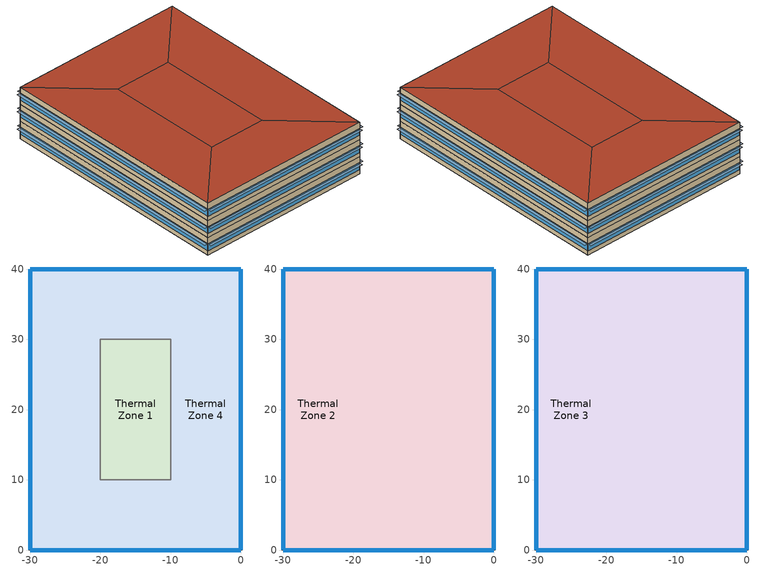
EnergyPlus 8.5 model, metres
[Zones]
Thermal Zone 1
 floor ground (ExtSlabCarpet 4in ClimateZone 1-8): -10,30 -10,10 -20,10 -20,30 z0
 wall to Thermal Zone 4 (Interior Wall): -10,10 -10,30 -20,30 -20,10 -10,10 z0:3.05
Thermal Zone 4
 floor ground (ExtSlabCarpet 4in ClimateZone 1-8): -10,10 0,0 -30,0 -20,10 z0; 0,40 0,0 -10,10 -10,30 z0; 0,40 -10,30 -20,30 -30,40 z0; -30,40 -20,30 -20,10 -30,0 z0
 wall outside (Base Wall): -30,40 -30,0 0,0 0,40 -30,40 z0:3.05
 window (ASHRAE 189.1-2009 ExtWindow ClimateZone 1): -30,39.97 -30,0.03 / 0,0.03 0,39.97 / -0.03,40 -29.97,40 / -29.97,0 -0.03,0 z0.76:1.98
Thermal Zone 2
 floor to Thermal Zone 4 (Interior Floor): -10,10 0,0 -30,0 -20,10 z3.05; -30,40 -20,30 -20,10 -30,0 z3.05; 0,40 0,0 -10,10 -10,30 z3.05; 0,40 -10,30 -20,30 -30,40 z3.05
 floor to Thermal Zone 1 (Interior Floor): -10,30 -10,10 -20,10 -20,30 z3.05
 wall outside (Base Wall): -30,0 0,0 0,40 -30,40 -30,0 z3.05:6.1
 window (ASHRAE 189.1-2009 ExtWindow ClimateZone 2): -29.97,0 -0.03,0 / -30,39.97 -30,0.03 / 0,0.03 0,39.97 / -0.03,40 -29.97,40 z3.81:5.03
Thermal Zone 3
 floor to Thermal Zone 2 (Interior Floor): -10,10 0,0 -30,0 -20,10 z6.1; -30,40 -20,30 -20,10 -30,0 z6.1; 0,40 0,0 -10,10 -10,30 z6.1; -10,30 -10,10 -20,10 -20,30 z6.1; 0,40 -10,30 -20,30 -30,40 z6.1
 wall outside (Base Wall): -30,0 0,0 0,40 -30,40 -30,0 z6.1:9.14
 window (ASHRAE 189.1-2009 ExtWindow ClimateZone 3): -29.97,0 -0.03,0 / -30,39.97 -30,0.03 / 0,0.03 0,39.97 / -0.03,40 -29.97,40 z6.86:8.08
 roof outside (ASHRAE 189.1-2009 ExtRoof IEAD ClimateZone 2-5): 0,0 -10,10 -20,10 -30,0 z9.14; -30,0 -20,10 -20,30 -30,40 z9.14; 0,0 0,40 -10,30 -10,10 z9.14; -10,10 -10,30 -20,30 -20,10 z9.14; -10,30 0,40 -30,40 -20,30 z9.14
shading: 0.61,0.03 0.61,39.97 0,39.97 0,0.03 z5.03; -0.03,40 -0.03,40.61 -29.97,40.61 -29.97,40 z5.03; -30,0.03 -30,39.97 -30.61,39.97 -30.61,0.03 z5.03; -0.03,-0.61 -0.03,0 -29.97,0 -29.97,-0.61 z5.03; 0.61,0.03 0.61,39.97 0,39.97 0,0.03 z8.08; -30,0.03 -30,39.97 -30.61,39.97 -30.61,0.03 z8.08; -0.03,40 -0.03,40.61 -29.97,40.61 -29.97,40 z8.08; -0.03,-0.61 -0.03,0 -29.97,0 -29.97,-0.61 z8.08; 0.61,0.03 0.61,39.97 0,39.97 0,0.03 z1.98; -0.03,40 -0.03,40.61 -29.97,40.61 -29.97,40 z1.98; -0.03,-0.61 -0.03,0 -29.97,0 -29.97,-0.61 z1.98; -30,0.03 -30,39.97 -30.61,39.97 -30.61,0.03 z1.98
[Building]
Building 1
[Site:Location]
ROME: Latitude {deg}=41.8; Longitude {deg}=12.23; Time Zone {hr}=1; Elevation {m}=3
[Material] Thermal Absorptance=0.9
Name | Roughness | Thickness {m} | Conductivity {W/m-K} | Density {kg/m3} | Specific Heat {J/kg-K} | Solar Absorptance | Visible Absorptance
1/2IN Gypsum | Smooth | 0.0127 | 0.16 | 784.9 | 830 | 0.4 | 0.4
1IN Stucco | Smooth | 0.0253 | 0.6918 | 1858 | 837 | 0.92 | 0.92
8IN Concrete HW | MediumRough | 0.2033 | 1.7296 | 2243 | 837 | 0.65 | 0.65
F16 Acoustic tile | MediumSmooth | 0.0191 | 0.06 | 368 | 590 | 0.3 | 0.3
G01a 19mm gypsum board | MediumSmooth | 0.019 | 0.16 | 800 | 1090 | 0.4 | 0.4
M11 100mm lightweight concrete | MediumRough | 0.1016 | 0.53 | 1280 | 840 | 0.5 | 0.5
MAT-CC05 4 HW CONCRETE | Rough | 0.1016 | 1.311 | 2240 | 836.8 | 0.85 | 0.85
Metal Decking | MediumSmooth | 0.0015 | 45.006 | 7680 | 418.4 | 0.6 | 0.6
Roof Insulation [21] | MediumRough | 0.2105 | 0.049 | 265 | 836.8 | 0.7 | 0.7
Roof Membrane | VeryRough | 0.0095 | 0.16 | 1121.29 | 1460 | 0.7 | 0.7
Wall Insulation [31] | MediumRough | 0.0337 | 0.0432 | 91 | 837 | 0.5 | 0.5
[Material:AirGap]
Name | Thermal Resistance {m2-K/W}
F04 Wall air space resistance | 0.15
F05 Ceiling air space resistance | 0.18
[Material:NoMass]
CP02 CARPET PAD: Roughness=Smooth; Thermal Resistance {m2-K/W}=0.1; Thermal Absorptance=0.9; Solar Absorptance=0.8; Visible Absorptance=0.8
[WindowMaterial:Glazing] Optical Data Type=SpectralAverage; Thickness {m}=0.003; Back Side Solar Reflectance at Normal Incidence=0; Back Side Visible Reflectance at Normal Incidence=0; Infrared Transmittance at Normal Incidence=0; Dirt Correction Factor for Solar and Visible Transmittance=1; Solar Diffusing=No
Name | Solar Transmittance at Normal Incidence | Front Side Solar Reflectance at Normal Incidence | Visible Transmittance at Normal Incidence | Front Side Visible Reflectance at Normal Incidence | Front Side Infrared Hemispherical Emissivity | Back Side Infrared Hemispherical Emissivity | Conductivity {W/m-K}
Theoretical Glass [167] | 0.2374 | 0.7126 | 0.2512 | 0.6988 | 0.985 | 0.985 | 2.1073
Theoretical Glass [197] | 0.2349 | 0.7151 | 0.2512 | 0.6988 | 0.9 | 0.9 | 0.0415
Theoretical Glass [202] | 0.2325 | 0.7175 | 0.3192 | 0.6308 | 0.9 | 0.9 | 0.0192
[Construction]
ASHRAE 189.1-2009 ExtRoof IEAD ClimateZone 2-5: Roof Membrane, Roof Insulation [21], Metal Decking
ASHRAE 189.1-2009 ExtWindow ClimateZone 1: Theoretical Glass [167]
ASHRAE 189.1-2009 ExtWindow ClimateZone 2: Theoretical Glass [197]
ASHRAE 189.1-2009 ExtWindow ClimateZone 3: Theoretical Glass [202]
Base Wall: 1IN Stucco, 8IN Concrete HW, Wall Insulation [31], 1/2IN Gypsum
ExtSlabCarpet 4in ClimateZone 1-8: MAT-CC05 4 HW CONCRETE, CP02 CARPET PAD
Interior Floor: F16 Acoustic tile, F05 Ceiling air space resistance, M11 100mm lightweight concrete
Interior Wall: G01a 19mm gypsum board, F04 Wall air space resistance, G01a 19mm gypsum board
[Zone]
Name | Part of Total Floor Area
Thermal Zone 1
Thermal Zone 2; Thermal Zone 3; Thermal Zone 4 | Yes
[ZoneControl:Thermostat] Control Object Type 1=ThermostatSetpoint:DualSetpoint
Name | Zone or ZoneList | Control Type Schedule | Control Name 1
Thermal Zone 1 Thermostat | Thermal Zone 1 | Thermal Zone 1 Thermostat Schedule | Thermal Zone 1 Thermostat 1
Thermal Zone 2 Thermostat | Thermal Zone 2 | Thermal Zone 2 Thermostat Schedule | Thermal Zone 2 Thermostat
Thermal Zone 3 Thermostat | Thermal Zone 3 | Thermal Zone 3 Thermostat Schedule | Thermal Zone 3 Thermostat 1
Thermal Zone 4 Thermostat | Thermal Zone 4 | Thermal Zone 4 Thermostat Schedule | Thermal Zone 4 Thermostat 1
[ThermostatSetpoint:DualSetpoint] Heating Setpoint Temperature Schedule=Medium Office HtgSetp; Cooling Setpoint Temperature Schedule=Medium Office ClgSetp
Thermal Zone 1 Thermostat 1; Thermal Zone 2 Thermostat; Thermal Zone 3 Thermostat 1; Thermal Zone 4 Thermostat 1
[ZoneVentilation:DesignFlowRate] Design Flow Rate Calculation Method=Flow/Person
Name | Zone or ZoneList | Schedule | Flow Rate per Person {m3/s-person}
Thermal Zone 1 Ventilation per Person | Thermal Zone 1 | Office Misc Occ | 0.00707921
Thermal Zone 2 Ventilation per Person | Thermal Zone 2 | Office Work Occ | 0.00789158
Thermal Zone 3 Ventilation per Person | Thermal Zone 3 | Office Work Occ | 0.00789158
Thermal Zone 4 Ventilation per Person | Thermal Zone 4 | Office Work Occ | 0.00943895
[InternalMass] Construction=Interior Wall
Name | Zone | Surface Area {m2}
Merged Surface 32 - Surface 44; Merged Surface 34 - Surface 39; Merged Surface 41 - Surface 58; Merged Surface 46 - Surface 56 | Thermal Zone 2 | 43.1052
Merged Surface 35 - Surface 51; Merged Surface 53 - Surface 57 | Thermal Zone 2 | 30.48
Merged Surface 38 - Surface 52; Merged Surface 45 - Surface 50 | Thermal Zone 2 | 60.96
Merged Surface 62 - Surface 74; Merged Surface 64 - Surface 69; Merged Surface 71 - Surface 88; Merged Surface 76 - Surface 86 | Thermal Zone 3 | 43.1052
Merged Surface 65 - Surface 81; Merged Surface 83 - Surface 87 | Thermal Zone 3 | 30.48
Merged Surface 68 - Surface 82; Merged Surface 75 - Surface 80 | Thermal Zone 3 | 60.96
Merged Surface 11 - Surface 28; Merged Surface 14 - Surface 2; Merged Surface 16 - Surface 26; Merged Surface 4 - Surface 9 | Thermal Zone 4 | 43.1052
[People] Number of People Calculation Method=People; Fraction Radiant=0.3; Activity Level Schedule=Office Activity
Name | Zone or ZoneList | Number of People Schedule | Number of People
189.1-2009 - Office - BreakRoom - CZ1-3 People 1 | Thermal Zone 2 | Office Misc Occ | 107.639
189.1-2009 - Office - OpenOffice - CZ1-3 People 1; 189.1-2009 - Office - OpenOffice - CZ1-3 People 4 | Thermal Zone 2 | Office Work Occ | 11.3021
189.1-2009 - Office - OpenOffice - CZ1-3 People 2; 189.1-2009 - Office - OpenOffice - CZ1-3 People 3 | Thermal Zone 2 | Office Work Occ | 16.9532
189.1-2009 - Office - BreakRoom - CZ1-3 People 2 | Thermal Zone 3 | Office Misc Occ | 107.639
189.1-2009 - Office - OpenOffice - CZ1-3 People 5; 189.1-2009 - Office - OpenOffice - CZ1-3 People 8 | Thermal Zone 3 | Office Work Occ | 11.3021
189.1-2009 - Office - OpenOffice - CZ1-3 People 6; 189.1-2009 - Office - OpenOffice - CZ1-3 People 7 | Thermal Zone 3 | Office Work Occ | 16.9532
[Lights] Schedule=Office Bldg Light; Design Level Calculation Method=LightingLevel
Name | Zone or ZoneList | Lighting Level {W}
189.1-2009 - Office - BreakRoom - CZ1-3 Lights 1 | Thermal Zone 2 | 2325
189.1-2009 - Office - OpenOffice - CZ1-3 Lights 1; 189.1-2009 - Office - OpenOffice - CZ1-3 Lights 4 | Thermal Zone 2 | 2131.25
189.1-2009 - Office - OpenOffice - CZ1-3 Lights 2; 189.1-2009 - Office - OpenOffice - CZ1-3 Lights 3 | Thermal Zone 2 | 3196.88
189.1-2009 - Office - BreakRoom - CZ1-3 Lights 2 | Thermal Zone 3 | 2325
189.1-2009 - Office - OpenOffice - CZ1-3 Lights 5; 189.1-2009 - Office - OpenOffice - CZ1-3 Lights 8 | Thermal Zone 3 | 2131.25
189.1-2009 - Office - OpenOffice - CZ1-3 Lights 6; 189.1-2009 - Office - OpenOffice - CZ1-3 Lights 7 | Thermal Zone 3 | 3196.88
[ElectricEquipment] Schedule=Office Bldg Equip; Design Level Calculation Method=EquipmentLevel
Name | Zone or ZoneList | Design Level {W}
189.1-2009 - Office - BreakRoom - CZ1-3 Electric Equipment 1 | Thermal Zone 2 | 9601.41
189.1-2009 - Office - OpenOffice - CZ1-3 Electric Equipment 1; 189.1-2009 - Office - OpenOffice - CZ1-3 Electric Equipment 4 | Thermal Zone 2 | 1528.48
189.1-2009 - Office - OpenOffice - CZ1-3 Electric Equipment 2; 189.1-2009 - Office - OpenOffice - CZ1-3 Electric Equipment 3 | Thermal Zone 2 | 2292.71
189.1-2009 - Office - BreakRoom - CZ1-3 Electric Equipment 2 | Thermal Zone 3 | 9601.41
189.1-2009 - Office - OpenOffice - CZ1-3 Electric Equipment 5; 189.1-2009 - Office - OpenOffice - CZ1-3 Electric Equipment 8 | Thermal Zone 3 | 1528.48
189.1-2009 - Office - OpenOffice - CZ1-3 Electric Equipment 6; 189.1-2009 - Office - OpenOffice - CZ1-3 Electric Equipment 7 | Thermal Zone 3 | 2292.71
[ZoneInfiltration:DesignFlowRate] Schedule=Office Infil Quarter On; Design Flow Rate Calculation Method=Flow/Zone
Name | Zone or ZoneList | Design Flow Rate {m3/s}
189.1-2009 - Office - BreakRoom - CZ1-3 Infiltration 1 | Thermal Zone 2 | 0
189.1-2009 - Office - OpenOffice - CZ1-3 Infiltration 1; 189.1-2009 - Office - OpenOffice - CZ1-3 Infiltration 4 | Thermal Zone 2 | 0.0276387
189.1-2009 - Office - OpenOffice - CZ1-3 Infiltration 2; 189.1-2009 - Office - OpenOffice - CZ1-3 Infiltration 3 | Thermal Zone 2 | 0.0368515
189.1-2009 - Office - BreakRoom - CZ1-3 Infiltration 2 | Thermal Zone 3 | 0.060452
189.1-2009 - Office - OpenOffice - CZ1-3 Infiltration 5; 189.1-2009 - Office - OpenOffice - CZ1-3 Infiltration 8 | Thermal Zone 3 | 0.0880907
189.1-2009 - Office - OpenOffice - CZ1-3 Infiltration 6; 189.1-2009 - Office - OpenOffice - CZ1-3 Infiltration 7 | Thermal Zone 3 | 0.12753
[Zone equipment]
Thermal Zone 1: Thermal Zone 1 Ideal Loads Air System
Thermal Zone 2: Thermal Zone 2 Ideal Loads Air System
Thermal Zone 3: Thermal Zone 3 Ideal Loads Air System
Thermal Zone 4: Thermal Zone 4 Ideal Loads Air System
[ZoneHVAC:IdealLoadsAirSystem] Maximum Heating Supply Air Temperature {C}=50; Minimum Cooling Supply Air Temperature {C}=13; Maximum Heating Supply Air Humidity Ratio {kgWater/kgDryAir}=0.0156; Minimum Cooling Supply Air Humidity Ratio {kgWater/kgDryAir}=0.0077; Heating Limit=NoLimit; Cooling Limit=NoLimit; Dehumidification Control Type=ConstantSensibleHeatRatio; Cooling Sensible Heat Ratio=0.7; Humidification Control Type=None; Demand Controlled Ventilation Type=None; Outdoor Air Economizer Type=NoEconomizer; Heat Recovery Type=None; Sensible Heat Recovery Effectiveness=0.7; Latent Heat Recovery Effectiveness=0.65
Thermal Zone 1 Ideal Loads Air System; Thermal Zone 2 Ideal Loads Air System; Thermal Zone 3 Ideal Loads Air System; Thermal Zone 4 Ideal Loads Air System
[Schedule:Compact]
Thermal Zone 1 Thermostat Schedule; Thermal Zone 2 Thermostat Schedule; Thermal Zone 3 Thermostat Schedule; Thermal Zone 4 Thermostat Schedule: Through: 12/31, For: AllDays, Until: 24:00, 4
[Schedule:Day:Interval]
Medium Office HtgSetp Rule 1 Day Schedule; Medium Office HtgSetp Summer Design Day: No, 24:00, 15.6
Medium Office HtgSetp Default Schedule: No, 06:00, 15.6, 22:00, 21, 24:00, 15.6
Medium Office HtgSetp Rule 2 Day Schedule: No, 06:00, 15.6, 18:00, 21, 24:00, 15.6
Medium Office HtgSetp Winter Design Day: No, 24:00, 21
Medium Office ClgSetp Rule 1 Day Schedule; Medium Office ClgSetp Winter Design Day: No, 24:00, 26.7
Medium Office ClgSetp Default Schedule; Medium Office ClgSetp Summer Design Day: No, 06:00, 26.7, 22:00, 24, 24:00, 26.7
Medium Office ClgSetp Rule 2 Day Schedule: No, 06:00, 26.7, 18:00, 24, 24:00, 26.7
Office Bldg Light Rule 1 Day Schedule: No, 24:00, 0.05
Office Bldg Light Default Schedule: No, 05:00, 0.05, 07:00, 0.1, 08:00, 0.3, 17:00, 0.9, 18:00, 0.7, 20:00, 0.5, 22:00, 0.3, 23:00, 0.1, 24:00, 0.05
Office Bldg Light Rule 2 Day Schedule: No, 06:00, 0.05, 08:00, 0.1, 14:00, 0.5, 17:00, 0.15, 24:00, 0.05
Office Bldg Light Summer Design Day; Office Bldg Equip Summer Design Day; Office Infil Quarter On Rule 1 Day Schedule: No, 24:00, 1
Office Bldg Light Winter Design Day; Office Bldg Equip Winter Design Day; Office Bldg Occ Rule 1 Day Schedule; Office Bldg Occ Rule 1 Day Schedule 1; Office Bldg Occ Winter Design Day; Office Bldg Occ Winter Design Day 1: No, 24:00, 0
Office Activity Default Schedule; Office Activity Summer Design Day; Office Activity Winter Design Day: No, 24:00, 132
Office Bldg Equip Default Schedule: No, 08:00, 0.4, 12:00, 0.9, 13:00, 0.8, 17:00, 0.9, 18:00, 0.8, 20:00, 0.6, 22:00, 0.5, 24:00, 0.4
Office Bldg Equip Rule 1 Day Schedule: No, 24:00, 0.3
Office Bldg Equip Rule 2 Day Schedule: No, 06:00, 0.3, 08:00, 0.4, 14:00, 0.5, 17:00, 0.35, 24:00, 0.3
Office Bldg Occ Default Schedule: No, 06:00, 0, 07:00, 0.1, 08:00, 0.2, 12:00, 0.85, 13:00, 0.5, 17:00, 0.85, 18:00, 0.7, 20:00, 0.4, 22:00, 0.1, 24:00, 0.05
Office Bldg Occ Default Schedule 1: No, 06:00, 0, 07:00, 0.1, 08:00, 0.2, 20:00, 0.4, 22:00, 0.1, 24:00, 0.05
Office Bldg Occ Rule 2 Day Schedule: No, 06:00, 0, 08:00, 0.1, 14:00, 0.4, 17:00, 0.1, 24:00, 0
Office Bldg Occ Rule 2 Day Schedule 1: No, 06:00, 0, 08:00, 0.1, 14:00, 0.25, 17:00, 0.1, 24:00, 0
Office Bldg Occ Summer Design Day; Office Bldg Occ Summer Design Day 1: No, 06:00, 0, 22:00, 1, 24:00, 0.05
Office Infil Quarter On Default Schedule; Office Infil Quarter On Summer Design Day: No, 06:00, 1, 22:00, 0.25, 24:00, 1
Office Infil Quarter On Rule 2 Day Schedule; Office Infil Quarter On Winter Design Day: No, 06:00, 1, 18:00, 0.25, 24:00, 1
[Schedule:Week:Daily]
Schedule:Week:Daily {2bbf432d-9d09-47d5-b1f5-ad80565b1965}: Medium Office HtgSetp Rule 1 Day Schedule, Medium Office HtgSetp Default Schedule, Medium Office HtgSetp Default Schedule, Medium Office HtgSetp Default Schedule, Medium Office HtgSetp Default Schedule, Medium Office HtgSetp Default Schedule, Medium Office HtgSetp Rule 2 Day Schedule, Medium Office HtgSetp Default Schedule, Medium Office HtgSetp Summer Design Day, Medium Office HtgSetp Winter Design Day, Medium Office HtgSetp Default Schedule, Medium Office HtgSetp Default Schedule
Schedule:Week:Daily {b6e7eea9-6d35-495f-b763-f474fe7dfff4}: Medium Office ClgSetp Rule 1 Day Schedule, Medium Office ClgSetp Default Schedule, Medium Office ClgSetp Default Schedule, Medium Office ClgSetp Default Schedule, Medium Office ClgSetp Default Schedule, Medium Office ClgSetp Default Schedule, Medium Office ClgSetp Rule 2 Day Schedule, Medium Office ClgSetp Default Schedule, Medium Office ClgSetp Summer Design Day, Medium Office ClgSetp Winter Design Day, Medium Office ClgSetp Default Schedule, Medium Office ClgSetp Default Schedule
Schedule:Week:Daily {1fedb1ad-65a4-4a1c-8b4f-c074770c9447}: Office Bldg Light Rule 1 Day Schedule, Office Bldg Light Default Schedule, Office Bldg Light Default Schedule, Office Bldg Light Default Schedule, Office Bldg Light Default Schedule, Office Bldg Light Default Schedule, Office Bldg Light Rule 2 Day Schedule, Office Bldg Light Default Schedule, Office Bldg Light Summer Design Day, Office Bldg Light Winter Design Day, Office Bldg Light Default Schedule, Office Bldg Light Default Schedule
Schedule:Week:Daily {5632fe89-b28d-4d6d-9c58-20a8dca23bda}: Office Activity Default Schedule, Office Activity Default Schedule, Office Activity Default Schedule, Office Activity Default Schedule, Office Activity Default Schedule, Office Activity Default Schedule, Office Activity Default Schedule, Office Activity Default Schedule, Office Activity Summer Design Day, Office Activity Winter Design Day, Office Activity Default Schedule, Office Activity Default Schedule
Schedule:Week:Daily {cc9a2022-b97d-42f6-a76e-e1de6d9cae47}: Office Bldg Equip Rule 1 Day Schedule, Office Bldg Equip Default Schedule, Office Bldg Equip Default Schedule, Office Bldg Equip Default Schedule, Office Bldg Equip Default Schedule, Office Bldg Equip Default Schedule, Office Bldg Equip Rule 2 Day Schedule, Office Bldg Equip Default Schedule, Office Bldg Equip Summer Design Day, Office Bldg Equip Winter Design Day, Office Bldg Equip Default Schedule, Office Bldg Equip Default Schedule
Schedule:Week:Daily {a8619f46-dc2b-4733-aba1-60176ed61890}: Office Infil Quarter On Rule 1 Day Schedule, Office Infil Quarter On Default Schedule, Office Infil Quarter On Default Schedule, Office Infil Quarter On Default Schedule, Office Infil Quarter On Default Schedule, Office Infil Quarter On Default Schedule, Office Infil Quarter On Rule 2 Day Schedule, Office Infil Quarter On Default Schedule, Office Infil Quarter On Summer Design Day, Office Infil Quarter On Winter Design Day, Office Infil Quarter On Default Schedule, Office Infil Quarter On Default Schedule
Schedule:Week:Daily {dbfae0ed-01a1-4b71-a9e2-7ddf4d9a6809}: Office Bldg Occ Rule 1 Day Schedule 1, Office Bldg Occ Default Schedule 1, Office Bldg Occ Default Schedule 1, Office Bldg Occ Default Schedule 1, Office Bldg Occ Default Schedule 1, Office Bldg Occ Default Schedule 1, Office Bldg Occ Rule 2 Day Schedule 1, Office Bldg Occ Default Schedule 1, Office Bldg Occ Summer Design Day 1, Office Bldg Occ Winter Design Day 1, Office Bldg Occ Default Schedule 1, Office Bldg Occ Default Schedule 1
Schedule:Week:Daily {55deccc1-f651-48a5-8179-34f709a098c5}: Office Bldg Occ Rule 1 Day Schedule, Office Bldg Occ Default Schedule, Office Bldg Occ Default Schedule, Office Bldg Occ Default Schedule, Office Bldg Occ Default Schedule, Office Bldg Occ Default Schedule, Office Bldg Occ Rule 2 Day Schedule, Office Bldg Occ Default Schedule, Office Bldg Occ Summer Design Day, Office Bldg Occ Winter Design Day, Office Bldg Occ Default Schedule, Office Bldg Occ Default Schedule
[Schedule:Year]
Medium Office HtgSetp: Schedule:Week:Daily {2bbf432d-9d09-47d5-b1f5-ad80565b1965}, 1, 1, 12, 31
Medium Office ClgSetp: Schedule:Week:Daily {b6e7eea9-6d35-495f-b763-f474fe7dfff4}, 1, 1, 12, 31
Office Bldg Light: Schedule:Week:Daily {1fedb1ad-65a4-4a1c-8b4f-c074770c9447}, 1, 1, 12, 31
Office Activity: Schedule:Week:Daily {5632fe89-b28d-4d6d-9c58-20a8dca23bda}, 1, 1, 12, 31
Office Bldg Equip: Schedule:Week:Daily {cc9a2022-b97d-42f6-a76e-e1de6d9cae47}, 1, 1, 12, 31
Office Infil Quarter On: Schedule:Week:Daily {a8619f46-dc2b-4733-aba1-60176ed61890}, 1, 1, 12, 31
Office Misc Occ: Schedule:Week:Daily {dbfae0ed-01a1-4b71-a9e2-7ddf4d9a6809}, 1, 1, 12, 31
Office Work Occ: Schedule:Week:Daily {55deccc1-f651-48a5-8179-34f709a098c5}, 1, 1, 12, 31
